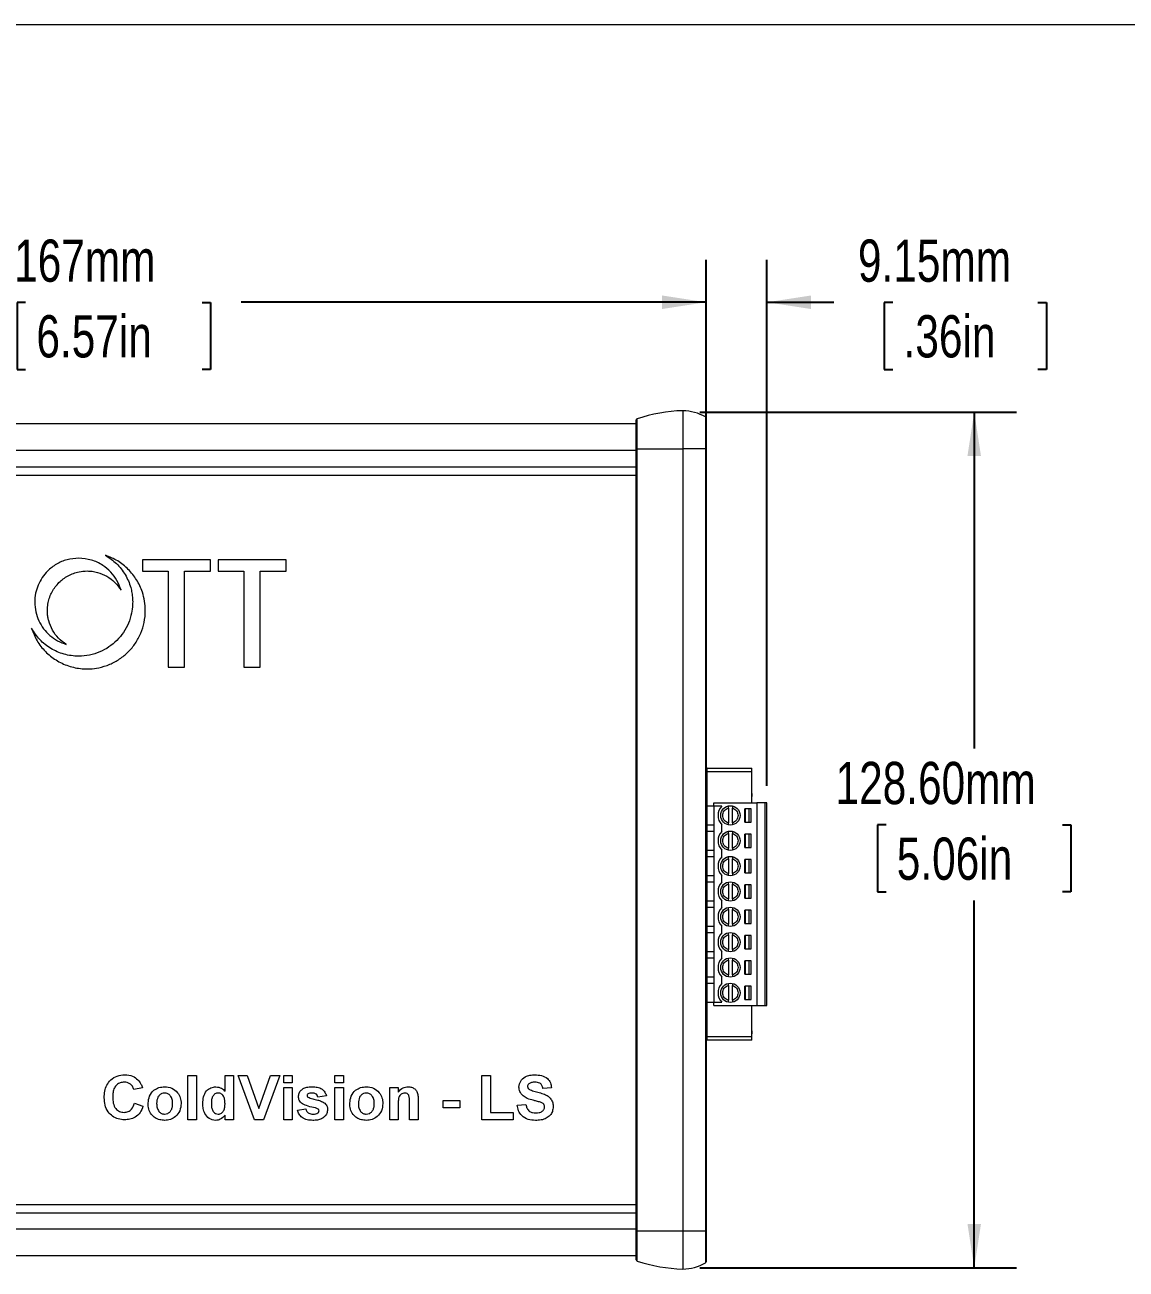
# Model space of a CAD drawing. Header units: millimetres. Extents: x 6 to 425, y 6 to 273.
# Drawn here: x 202.6 to 285.3, y 179.6 to 273.1 of the extents above; entities that cross this region are included whole.
import ezdxf

# ---------------------------------------------------------------- set-up
doc = ezdxf.new("R2010")
doc.units = ezdxf.units.MM
doc.layers.add('BORDER', color=179, linetype='Continuous', lineweight=15)
doc.layers.add('ITAR', color=7, linetype='Continuous')
doc.styles.add('SLDTEXTSTYLE0', font='TXT', dxfattribs={"width": 0.75})
doc.dimstyles.new('SLDDIMSTYLE0', dxfattribs={"dimtxt": 3.175, "dimasz": 3.302, "dimexe": 0, "dimexo": 0.0625, "dimgap": 0.79375, "dimtad": 0, "dimtih": 1, "dimtoh": 1, "dimlfac": 2, "dimrnd": 1e-09, "dimzin": 4, "dimdsep": 46, "dimtxsty": 'SLDTEXTSTYLE0', "dimsah": 1, "dimcen": 0.09, "dimadec": 0, "dimazin": 1, "dimtfac": 1, "dimtofl": 0, "dimtmove": 0, "dimatfit": 3, "dimfxl": 1, "dimfrac": 2, "dimtolj": 1, "dimtzin": 12, "dimarcsym": 0})
doc.dimstyles.new('SLDDIMSTYLE1', dxfattribs={"dimtxt": 3.175, "dimasz": 3.302, "dimexe": 0, "dimexo": 0.0625, "dimgap": 0.79375, "dimtad": 0, "dimtih": 1, "dimtoh": 1, "dimlfac": 2, "dimrnd": 1e-09, "dimzin": 12, "dimdsep": 46, "dimtxsty": 'SLDTEXTSTYLE0', "dimsah": 1, "dimcen": 0.09, "dimadec": 0, "dimazin": 3, "dimtfac": 1, "dimtofl": 0, "dimtmove": 0, "dimatfit": 3, "dimfxl": 1, "dimfrac": 2, "dimtolj": 1, "dimtzin": 12, "dimarcsym": 0})
doc.dimstyles.new('SLDDIMSTYLE3', dxfattribs={"dimtxt": 3.175, "dimasz": 3.302, "dimexe": 0, "dimexo": 0.0625, "dimgap": 0.79375, "dimtad": 0, "dimtih": 1, "dimtoh": 1, "dimlfac": 2, "dimrnd": 1e-09, "dimzin": 12, "dimdsep": 46, "dimtxsty": 'SLDTEXTSTYLE0', "dimsah": 1, "dimcen": 0.09, "dimadec": 0, "dimazin": 3, "dimtfac": 1, "dimtmove": 0, "dimatfit": 0, "dimfxl": 1, "dimfrac": 2, "dimtolj": 1, "dimtzin": 12, "dimarcsym": 0})

# ---------------------------------------------------------------- blocks, each defined once
blk = doc.blocks.new('_D_5')
at = {"layer": 'ITAR'}
for p, q in [((170.24, 242.464), (170.24, 255.392)), ((253.74, 242.464), (253.74, 255.392)), ((170.24, 252.217), (199.671, 252.217)), ((202.616, 252.193), (201.971, 252.193)), ((201.971, 252.193), (201.971, 247.153)), ((215.866, 252.193), (216.511, 252.193)), ((216.511, 252.193), (216.511, 247.153)), ((253.74, 252.217), (218.811, 252.217)), ((201.971, 247.153), (202.616, 247.153)), ((216.511, 247.153), (215.866, 247.153))]:
    blk.add_line(p, q, dxfattribs=at)
for points in [[(170.24, 252.217), (173.542, 251.709), (173.542, 252.725)], [(253.74, 252.217), (250.438, 252.725), (250.438, 251.709)]]:
    blk.add_solid(points, dxfattribs=at)
at = {"layer": 'ITAR', "char_height": 3.175, "attachment_point": 1, "style": 'SLDTEXTSTYLE0'}
for s, insert in [('167mm', (201.753, 256.931)), ('6.57in', (203.422, 251.246))]:
    blk.add_mtext(s, dxfattribs=dict(at, insert=insert))
blk = doc.blocks.new('_D_6')
at = {"layer": 'ITAR'}
for p, q in [((253.74, 242.464), (253.74, 255.392)), ((258.313, 215.883), (258.313, 255.392)), ((253.74, 252.217), (247.39, 252.217)), ((258.313, 252.217), (263.332, 252.217)), ((267.771, 252.193), (267.126, 252.193)), ((267.126, 252.193), (267.126, 247.153)), ((278.675, 252.193), (279.32, 252.193)), ((279.32, 252.193), (279.32, 247.153)), ((267.126, 247.153), (267.771, 247.153)), ((279.32, 247.153), (278.675, 247.153))]:
    blk.add_line(p, q, dxfattribs=at)
for points in [[(253.74, 252.217), (250.438, 252.725), (250.438, 251.709)], [(258.313, 252.217), (261.615, 251.709), (261.615, 252.725)]]:
    blk.add_solid(points, dxfattribs=at)
at = {"layer": 'ITAR', "char_height": 3.175, "attachment_point": 1, "style": 'SLDTEXTSTYLE0'}
for s, insert in [('9.15mm', (265.149, 256.931)), ('.36in', (268.577, 251.246))]:
    blk.add_mtext(s, dxfattribs=dict(at, insert=insert))
blk = doc.blocks.new('_D_7')
at = {"layer": 'ITAR'}
for p, q in [((253.26, 243.969), (277.061, 243.969)), ((273.886, 243.969), (273.886, 218.679)), ((267.261, 212.945), (266.616, 212.945)), ((266.616, 212.945), (266.616, 207.905)), ((280.511, 212.945), (281.156, 212.945)), ((281.156, 212.945), (281.156, 207.905)), ((266.616, 207.905), (267.261, 207.905)), ((281.156, 207.905), (280.511, 207.905)), ((273.886, 179.669), (273.886, 207.26)), ((253.26, 179.669), (277.061, 179.669))]:
    blk.add_line(p, q, dxfattribs=at)
for points in [[(273.886, 243.969), (273.378, 240.667), (274.394, 240.667)], [(273.886, 179.669), (274.394, 182.971), (273.378, 182.971)]]:
    blk.add_solid(points, dxfattribs=at)
at = {"layer": 'ITAR', "char_height": 3.175, "attachment_point": 1, "style": 'SLDTEXTSTYLE0'}
for s, insert in [('128.60mm', (263.466, 217.683)), ('5.06in', (268.067, 211.997))]:
    blk.add_mtext(s, dxfattribs=dict(at, insert=insert))

msp = doc.modelspace()

# ---------------------------------------------------------------- linework, layer by layer
at = {"color": 7, "linetype": 'Continuous', "lineweight": 15}
for p, q in [((251.9869, 244.0691), (251.9869, 241.1942)), ((251.9927, 244.0691), (251.9927, 241.1942)), ((248.5589, 241.1942), (248.5589, 243.4668)), ((253.6893, 243.5985), (253.6893, 241.1942)), ((248.4898, 243.0692), (175.4898, 243.0692)), ((248.4898, 241.1942), (248.5589, 241.1942)), ((248.4898, 182.4442), (248.4898, 241.1942)), ((248.5589, 241.1942), (251.9869, 241.1942)), ((248.5589, 182.4442), (248.5589, 241.1942)), ((251.9869, 241.1942), (251.9869, 182.4442)), ((251.9927, 241.1942), (251.9869, 241.1942)), ((251.9927, 241.1942), (251.9927, 182.4442)), ((253.6893, 241.1942), (251.9927, 241.1942)), ((253.6893, 241.1942), (253.6893, 182.4442)), ((253.7398, 241.1942), (253.6893, 241.1942)), ((253.7398, 241.1942), (253.7398, 182.4442)), ((248.4898, 239.8367), (175.4898, 239.8367)), ((248.4898, 239.2017), (175.4898, 239.2017)), ((211.3848, 232.8517), (211.3848, 232.0227)), ((216.4963, 232.8517), (211.3848, 232.8517)), ((216.4963, 232.0227), (216.4963, 232.8517)), ((217.0775, 232.8517), (217.0775, 232.0227)), ((222.189, 232.8517), (217.0775, 232.8517)), ((222.189, 232.0227), (222.189, 232.8517)), ((211.3848, 232.0227), (213.3143, 232.0227)), ((213.3143, 232.0227), (213.3143, 224.8034)), ((214.5555, 224.8034), (214.5555, 232.0227)), ((214.5555, 232.0227), (216.4963, 232.0227)), ((217.0775, 232.0227), (219.0071, 232.0227)), ((219.0071, 232.0227), (219.0071, 224.8034)), ((220.2477, 224.8034), (220.2477, 232.0227)), ((220.2477, 232.0227), (222.189, 232.0227)), ((213.3143, 224.8034), (214.5555, 224.8034)), ((219.0071, 224.8034), (220.2477, 224.8034)), ((253.8133, 217.2107), (253.7398, 217.2107)), ((253.8133, 217.2132), (257.1883, 217.2132)), ((253.8133, 217.2132), (253.8133, 217.2107)), ((253.8133, 196.7757), (253.8133, 217.2107)), ((253.8133, 216.9632), (257.1883, 216.9632)), ((257.1883, 216.9632), (257.1883, 217.2132)), ((257.1883, 214.6132), (257.1883, 216.9632)), ((254.3133, 214.3632), (253.8133, 214.3632)), ((254.3133, 214.3632), (254.3133, 214.6132)), ((254.3133, 214.6132), (257.5633, 214.6132)), ((254.9133, 214.3632), (254.3133, 214.3632)), ((254.3133, 214.3632), (254.3133, 199.6232)), ((255.4133, 214.2158), (255.4133, 213.1056)), ((255.7133, 213.1056), (255.7133, 214.2158)), ((257.1383, 214.1607), (256.6383, 214.1607)), ((256.6383, 213.1607), (256.6383, 214.1607)), ((256.6883, 213.1607), (256.6883, 214.1607)), ((256.9883, 213.1607), (256.9883, 214.1607)), ((257.1383, 213.1607), (257.1383, 214.1607)), ((257.5633, 214.6132), (257.5633, 199.3732)), ((258.1883, 214.6132), (257.5633, 214.6132)), ((258.1883, 199.3732), (258.1883, 214.6132)), ((258.3133, 214.6132), (258.1883, 214.6132)), ((258.3133, 199.3732), (258.3133, 214.6132)), ((256.6383, 213.1607), (257.1383, 213.1607)), ((253.8133, 212.9582), (254.3133, 212.9582)), ((254.3133, 212.4582), (253.8133, 212.4582)), ((254.9133, 212.4582), (254.9133, 212.9582)), ((255.4133, 212.3108), (255.4133, 211.2006)), ((255.7133, 211.2006), (255.7133, 212.3108)), ((257.1383, 212.2557), (256.6383, 212.2557)), ((256.6383, 211.2557), (256.6383, 212.2557)), ((256.6883, 211.2557), (256.6883, 212.2557)), ((256.9883, 211.2557), (256.9883, 212.2557)), ((257.1383, 211.2557), (257.1383, 212.2557)), ((253.8133, 211.0532), (254.3133, 211.0532)), ((254.3133, 210.5532), (253.8133, 210.5532)), ((254.9133, 210.5532), (254.9133, 211.0532)), ((255.4133, 210.4058), (255.4133, 209.2956)), ((255.7133, 209.2956), (255.7133, 210.4058)), ((256.6383, 211.2557), (257.1383, 211.2557)), ((257.1383, 210.3507), (256.6383, 210.3507)), ((256.6383, 209.3507), (256.6383, 210.3507)), ((256.6883, 209.3507), (256.6883, 210.3507)), ((256.9883, 209.3507), (256.9883, 210.3507)), ((257.1383, 209.3507), (257.1383, 210.3507)), ((253.8133, 209.1482), (254.3133, 209.1482)), ((254.3133, 208.6482), (253.8133, 208.6482)), ((254.9133, 208.6482), (254.9133, 209.1482)), ((255.4133, 208.5008), (255.4133, 207.3906)), ((255.7133, 207.3906), (255.7133, 208.5008)), ((256.6383, 209.3507), (257.1383, 209.3507)), ((257.1383, 208.4457), (256.6383, 208.4457)), ((256.6383, 207.4457), (256.6383, 208.4457)), ((256.6883, 207.4457), (256.6883, 208.4457)), ((256.9883, 207.4457), (256.9883, 208.4457)), ((257.1383, 207.4457), (257.1383, 208.4457)), ((253.8133, 207.2432), (254.3133, 207.2432)), ((254.3133, 206.7432), (253.8133, 206.7432)), ((254.9133, 206.7432), (254.9133, 207.2432)), ((256.6383, 207.4457), (257.1383, 207.4457)), ((255.4133, 206.5958), (255.4133, 205.4856)), ((255.7133, 205.4856), (255.7133, 206.5958)), ((257.1383, 206.5407), (256.6383, 206.5407)), ((256.6383, 205.5407), (256.6383, 206.5407)), ((256.6883, 205.5407), (256.6883, 206.5407)), ((256.9883, 205.5407), (256.9883, 206.5407)), ((257.1383, 205.5407), (257.1383, 206.5407)), ((253.8133, 205.3382), (254.3133, 205.3382)), ((254.3133, 204.8382), (253.8133, 204.8382)), ((254.9133, 204.8382), (254.9133, 205.3382)), ((256.6383, 205.5407), (257.1383, 205.5407)), ((255.4133, 204.6908), (255.4133, 203.5806)), ((255.7133, 203.5806), (255.7133, 204.6908)), ((257.1383, 204.6357), (256.6383, 204.6357)), ((256.6383, 203.6357), (256.6383, 204.6357)), ((256.6883, 203.6357), (256.6883, 204.6357)), ((256.9883, 203.6357), (256.9883, 204.6357)), ((257.1383, 203.6357), (257.1383, 204.6357)), ((253.8133, 203.4332), (254.3133, 203.4332)), ((254.3133, 202.9332), (253.8133, 202.9332)), ((254.9133, 202.9332), (254.9133, 203.4332)), ((256.6383, 203.6357), (257.1383, 203.6357)), ((255.4133, 202.7858), (255.4133, 201.6756)), ((255.7133, 201.6756), (255.7133, 202.7858)), ((257.1383, 202.7307), (256.6383, 202.7307)), ((256.6383, 201.7307), (256.6383, 202.7307)), ((256.6883, 201.7307), (256.6883, 202.7307)), ((256.9883, 201.7307), (256.9883, 202.7307)), ((257.1383, 201.7307), (257.1383, 202.7307)), ((253.8133, 201.5282), (254.3133, 201.5282)), ((254.3133, 201.0282), (253.8133, 201.0282)), ((254.9133, 201.0282), (254.9133, 201.5282)), ((256.6383, 201.7307), (257.1383, 201.7307)), ((255.4133, 200.8808), (255.4133, 199.7706)), ((255.7133, 199.7706), (255.7133, 200.8808)), ((256.6383, 199.8257), (256.6383, 200.8257)), ((257.1383, 200.8257), (256.6383, 200.8257)), ((256.6883, 199.8257), (256.6883, 200.8257)), ((256.9883, 199.8257), (256.9883, 200.8257)), ((257.1383, 199.8257), (257.1383, 200.8257)), ((253.8133, 199.6232), (254.3133, 199.6232)), ((254.3133, 199.3732), (254.3133, 199.6232)), ((254.3133, 199.6232), (254.9133, 199.6232)), ((254.3133, 199.3732), (257.5633, 199.3732)), ((256.6383, 199.8257), (257.1383, 199.8257)), ((257.1883, 197.0232), (257.1883, 199.3732)), ((257.5633, 199.3732), (258.1883, 199.3732)), ((258.1883, 199.3732), (258.3133, 199.3732)), ((253.8133, 196.7757), (253.7398, 196.7757)), ((257.1883, 197.0232), (253.8133, 197.0232)), ((253.8133, 196.7757), (253.8133, 196.7732)), ((257.1883, 196.7732), (253.8133, 196.7732)), ((257.1883, 196.7732), (257.1883, 197.0232)), ((214.8125, 194.1255), (215.4546, 194.1255)), ((214.8125, 190.7867), (214.8125, 194.1255)), ((215.4546, 194.1255), (215.4546, 190.7867)), ((217.5949, 192.9357), (217.5949, 194.1255)), ((217.5949, 194.1255), (218.237, 194.1255)), ((218.237, 194.1255), (218.237, 190.7867)), ((219.8141, 190.7867), (218.5794, 194.1255)), ((218.5794, 194.1255), (219.2576, 194.1255)), ((219.2576, 194.1255), (220.1418, 191.6428)), ((220.1418, 191.6428), (221.0227, 194.1255)), ((221.7042, 194.1255), (220.4742, 190.7867)), ((221.0227, 194.1255), (221.7042, 194.1255)), ((222.0038, 194.1255), (222.6459, 194.1255)), ((222.0038, 193.569), (222.0038, 194.1255)), ((222.6459, 193.569), (222.0038, 193.569)), ((222.6459, 194.1255), (222.6459, 193.569)), ((225.8563, 193.569), (225.8563, 194.1255)), ((225.8563, 194.1255), (226.4984, 194.1255)), ((226.4984, 193.569), (225.8563, 193.569)), ((226.4984, 194.1255), (226.4984, 193.569)), ((236.9001, 194.1255), (237.5422, 194.1255)), ((236.9001, 190.7867), (236.9001, 194.1255)), ((237.5422, 194.1255), (237.5422, 191.3432)), ((211.3881, 193.1838), (210.746, 193.0554)), ((222.0038, 190.7867), (222.0038, 193.2266)), ((222.0038, 193.2266), (222.6459, 193.2266)), ((222.6459, 193.2266), (222.6459, 190.7867)), ((225.8563, 193.2266), (226.4984, 193.2266)), ((225.8563, 190.7867), (225.8563, 193.2266)), ((226.4984, 193.2266), (226.4984, 190.7867)), ((229.9656, 190.7867), (229.9656, 193.2266)), ((229.9656, 193.2266), (230.6077, 193.2266)), ((230.6077, 193.2266), (230.6077, 192.8748)), ((242.1223, 193.1838), (241.4803, 193.141)), ((210.7888, 192.028), (211.4309, 191.814)), ((225.2142, 192.5845), (224.5722, 192.4989)), ((230.6077, 191.8976), (230.6077, 190.7867)), ((231.4638, 190.7867), (231.4638, 192.0388)), ((232.1059, 192.2956), (232.1059, 190.7867)), ((233.9893, 191.6856), (233.9893, 192.2421)), ((233.9893, 192.2421), (235.2307, 192.2421)), ((235.2307, 191.6856), (233.9893, 191.6856)), ((235.2307, 192.2421), (235.2307, 191.6856)), ((239.554, 191.8996), (240.1961, 191.9424)), ((215.4546, 190.7867), (214.8125, 190.7867)), ((217.5949, 190.7867), (217.5949, 191.1392)), ((218.237, 190.7867), (217.5949, 190.7867)), ((220.4742, 190.7867), (219.8141, 190.7867)), ((222.6459, 190.7867), (222.0038, 190.7867)), ((223.0312, 191.5144), (223.6732, 191.6)), ((226.4984, 190.7867), (225.8563, 190.7867)), ((230.6077, 190.7867), (229.9656, 190.7867)), ((232.1059, 190.7867), (231.4638, 190.7867)), ((239.2544, 190.7867), (236.9001, 190.7867)), ((237.5422, 191.3432), (239.2544, 191.3432)), ((239.2544, 191.3432), (239.2544, 190.7867)), ((175.4898, 184.4367), (248.4898, 184.4367)), ((175.4898, 183.8017), (248.4898, 183.8017)), ((248.4898, 182.4442), (248.5589, 182.4442)), ((248.5589, 182.4442), (251.9869, 182.4442)), ((248.5589, 180.1715), (248.5589, 182.4442)), ((251.9869, 182.4442), (251.9927, 182.4442)), ((251.9869, 182.4442), (251.9869, 179.5693)), ((251.9927, 182.4442), (251.9927, 179.5693)), ((251.9927, 182.4442), (253.6893, 182.4442)), ((253.6893, 182.4442), (253.6893, 180.0399)), ((253.6893, 182.4442), (253.7398, 182.4442)), ((248.4898, 180.5692), (175.4898, 180.5692))]:
    msp.add_line(p, q, dxfattribs=at)
at = {"color": 8, "linetype": 'Continuous', "lineweight": 15}
for p, q in [((248.4898, 241.0753), (175.4898, 241.0753)), ((248.4898, 182.5631), (175.4898, 182.5631))]:
    msp.add_line(p, q, dxfattribs=at)
at = {"color": 7, "linetype": 'Continuous', "lineweight": 15}
for centre in [(255.5633, 213.6607), (255.5633, 211.7557), (255.5633, 209.8507), (255.5633, 207.9457), (255.5633, 206.0407), (255.5633, 204.1357), (255.5633, 202.2307), (255.5633, 200.3257)]:
    msp.add_circle(centre, 0.725, dxfattribs=at)
for centre, radius, start, end in [((252.4148, 231.5764), 12.5, 91.961721, 107.967149), ((251.9903, 243.9692), 0.1, 88.679382, 91.961721), ((251.9098, 240.4769), 3.5932, 60.314741, 88.679382), ((248.5898, 243.3717), 0.1, 107.967149, 180), ((253.6398, 243.5116), 0.1, 0, 60.314741), ((255.6731, 213.6607), 1.0348, 137.24338, 222.75662), ((255.6731, 211.7557), 1.0348, 137.24338, 222.75662), ((255.6731, 209.8507), 1.0348, 137.24338, 222.75662), ((255.6731, 207.9457), 1.0348, 137.24338, 222.75662), ((255.6731, 206.0407), 1.0348, 137.24338, 222.75662), ((255.6731, 204.1357), 1.0348, 137.24338, 222.75662), ((255.6731, 202.2307), 1.0348, 137.24338, 222.75662), ((255.6731, 200.3257), 1.0348, 137.24338, 222.75662), ((248.5898, 180.2667), 0.1, 180, 252.032851), ((252.4148, 192.062), 12.5, 252.032851, 268.038279), ((251.9903, 179.6692), 0.1, 268.038279, 271.320618), ((251.9098, 183.1615), 3.5932, 271.320618, 299.685259), ((253.6398, 180.1268), 0.1, 299.685259, 0)]:
    msp.add_arc(centre, radius, start, end, dxfattribs=at)
for points, knots in [([(248.4898, 241.1942), (248.4898, 241.4681), (248.4898, 241.8895), (248.4898, 242.3965), (248.4898, 242.7453), (248.4898, 243.0264), (248.4898, 243.2979), (248.4898, 243.3426), (248.4898, 243.3717)], [0, 0, 0, 0, 0.2394568, 0.3683607, 0.5, 0.6316393, 0.7605432, 1, 1, 1, 1]), ([(253.7398, 243.5116), (253.7398, 243.4807), (253.7398, 243.4331), (253.7398, 243.1441), (253.7398, 242.845), (253.7398, 242.4737), (253.7398, 241.9342), (253.7398, 241.4857), (253.7398, 241.1942)], [0, 0, 0, 0, 0.2394568, 0.3683607, 0.5, 0.6316393, 0.7605432, 1, 1, 1, 1]), ([(203.0495, 227.7214), (203.1765, 227.4001), (203.4291, 226.7612), (204.0767, 225.9504), (204.8769, 225.3018), (205.6608, 224.9301), (206.3344, 224.7478), (206.8795, 224.6695), (207.4765, 224.6604), (208.1777, 224.7487), (208.9377, 224.9845), (209.6888, 225.3924), (210.3427, 225.932), (210.8824, 226.5857), (211.2905, 227.3368), (211.5487, 228.1684), (211.6308, 228.9908), (211.5693, 229.757), (211.3749, 230.5462), (210.9849, 231.3772), (210.3477, 232.1738), (209.5505, 232.8215), (208.9211, 233.0788), (208.6047, 233.2082)], [0, 0, 0, 0, 0.0577446, 0.1148248, 0.1718818, 0.229545, 0.2589245, 0.2888366, 0.3217853, 0.3588869, 0.4070895, 0.4544866, 0.5015369, 0.5485857, 0.5959786, 0.6441752, 0.693848, 0.7337949, 0.7726952, 0.8298221, 0.8863367, 0.9428565, 1, 1, 1, 1]), ([(208.6047, 233.2082), (208.8965, 233.0115), (209.48, 232.6183), (210.1305, 231.7666), (210.4671, 230.9872), (210.6047, 230.3728), (210.6568, 229.9379), (210.6612, 229.4309), (210.5817, 228.8002), (210.3633, 228.0968), (209.9856, 227.4015), (209.486, 226.7962), (208.8807, 226.2967), (208.1854, 225.919), (207.4157, 225.68), (206.6864, 225.6071), (206.0404, 225.6515), (205.3229, 225.8011), (204.4934, 226.164), (203.6364, 226.8289), (203.2452, 227.4238), (203.0495, 227.7214)], [0, 0, 0, 0, 0.0702547, 0.1404819, 0.2116574, 0.2389437, 0.2666781, 0.2994417, 0.3404976, 0.3938407, 0.4462965, 0.4983716, 0.5504463, 0.6029007, 0.6562409, 0.711209, 0.7489869, 0.7858734, 0.857866, 0.9289088, 1, 1, 1, 1]), ([(206.6009, 232.984), (206.3046, 232.9612), (205.722, 232.9165), (204.9185, 232.5643), (204.296, 232.086), (203.8443, 231.538), (203.5367, 230.9719), (203.3421, 230.345), (203.2736, 229.6607), (203.3507, 228.9561), (203.5831, 228.2769), (203.9478, 227.673), (204.4279, 227.1645), (205.0025, 226.755), (205.4426, 226.5945), (205.664, 226.5138)], [0, 0, 0, 0, 0.0941736, 0.1852019, 0.2749898, 0.3423478, 0.4101976, 0.4791954, 0.5503023, 0.6280405, 0.7033685, 0.7774893, 0.8512013, 0.9251327, 1, 1, 1, 1]), ([(209.78, 230.5794), (209.6897, 230.8302), (209.5103, 231.3284), (209.0264, 231.966), (208.3838, 232.5044), (207.5605, 232.9034), (206.9244, 232.9568), (206.6009, 232.984)], [0, 0, 0, 0, 0.1865227, 0.3705702, 0.5543604, 0.7733143, 1, 1, 1, 1]), ([(205.664, 226.5138), (205.4619, 226.6598), (205.0577, 226.9519), (204.6098, 227.5651), (204.3786, 228.1211), (204.2841, 228.558), (204.2482, 228.8684), (204.2455, 229.2349), (204.3154, 229.7905), (204.5683, 230.4836), (205.0916, 231.1827), (205.7908, 231.706), (206.532, 231.9765), (207.1582, 232.0388), (207.6234, 232.008), (208.1335, 231.9054), (208.7257, 231.656), (209.3434, 231.1981), (209.6345, 230.7856), (209.78, 230.5794)], [0, 0, 0, 0, 0.06918828, 0.1384362, 0.20866566, 0.23558663, 0.26294286, 0.29572335, 0.33760389, 0.41868733, 0.49833854, 0.57798846, 0.65906664, 0.71513664, 0.75240335, 0.78881077, 0.85988023, 0.92996237, 1, 1, 1, 1]), ([(257.1883, 215.3095), (257.1883, 215.2941), (257.1883, 215.2065), (257.1883, 215.1147), (257.1883, 215.0952), (257.1883, 215.0857)], [0, 0, 0, 0, 0.0988358, 0.5623296, 1, 1, 1, 1]), ([(255.4133, 213.1056), (255.356, 213.1269), (255.2381, 213.1708), (255.0983, 213.3052), (255.0083, 213.4744), (254.9786, 213.6607), (255.0083, 213.847), (255.0983, 214.0161), (255.2381, 214.1506), (255.356, 214.1944), (255.4133, 214.2158)], [0, 0, 0, 0, 0.121604, 0.25, 0.378396, 0.5, 0.621604, 0.75, 0.878396, 1, 1, 1, 1]), ([(255.4133, 214.2158), (255.4133, 214.2336), (255.4133, 214.2691), (255.4133, 214.3162), (255.4133, 214.3509), (255.4133, 214.3678), (255.4133, 214.3694), (255.4133, 214.37)], [0, 0, 0, 0, 0.2229454, 0.4460765, 0.6643942, 0.8769328, 1, 1, 1, 1]), ([(255.7133, 214.37), (255.7133, 214.3684), (255.7133, 214.3651), (255.7133, 214.3396), (255.7133, 214.3018), (255.7133, 214.2583), (255.7133, 214.2285), (255.7133, 214.2158)], [0, 0, 0, 0, 0.20797884, 0.41589885, 0.62553133, 0.83954219, 1, 1, 1, 1]), ([(255.7133, 214.2158), (255.7706, 214.1944), (255.8884, 214.1506), (256.0283, 214.0161), (256.1183, 213.847), (256.148, 213.6607), (256.1183, 213.4744), (256.0283, 213.3052), (255.8884, 213.1708), (255.7706, 213.1269), (255.7133, 213.1056)], [0, 0, 0, 0, 0.121604, 0.25, 0.378396, 0.5, 0.621604, 0.75, 0.878396, 1, 1, 1, 1]), ([(255.4133, 211.2006), (255.356, 211.2219), (255.2381, 211.2658), (255.0983, 211.4002), (255.0083, 211.5694), (254.9786, 211.7557), (255.0083, 211.942), (255.0983, 212.1111), (255.2381, 212.2456), (255.356, 212.2894), (255.4133, 212.3108)], [0, 0, 0, 0, 0.121604, 0.25, 0.378396, 0.5, 0.621604, 0.75, 0.878396, 1, 1, 1, 1]), ([(255.4133, 212.9514), (255.4133, 212.953), (255.4133, 212.9563), (255.4133, 212.9818), (255.4133, 213.0195), (255.4133, 213.0631), (255.4133, 213.0929), (255.4133, 213.1056)], [0, 0, 0, 0, 0.2079788, 0.4158989, 0.6255313, 0.8395422, 1, 1, 1, 1]), ([(255.4133, 212.3108), (255.4133, 212.3286), (255.4133, 212.3641), (255.4133, 212.4112), (255.4133, 212.4459), (255.4133, 212.4628), (255.4133, 212.4644), (255.4133, 212.465)], [0, 0, 0, 0, 0.2229454, 0.4460765, 0.6643942, 0.8769328, 1, 1, 1, 1]), ([(255.7133, 213.1056), (255.7133, 213.0878), (255.7133, 213.0523), (255.7133, 213.0052), (255.7133, 212.9705), (255.7133, 212.9536), (255.7133, 212.952), (255.7133, 212.9514)], [0, 0, 0, 0, 0.2229454, 0.4460765, 0.6643942, 0.8769328, 1, 1, 1, 1]), ([(255.7133, 212.465), (255.7133, 212.4634), (255.7133, 212.4601), (255.7133, 212.4346), (255.7133, 212.3968), (255.7133, 212.3533), (255.7133, 212.3235), (255.7133, 212.3108)], [0, 0, 0, 0, 0.2079788, 0.4158989, 0.6255313, 0.8395422, 1, 1, 1, 1]), ([(255.7133, 212.3108), (255.7706, 212.2894), (255.8884, 212.2456), (256.0283, 212.1111), (256.1183, 211.942), (256.148, 211.7557), (256.1183, 211.5694), (256.0283, 211.4002), (255.8884, 211.2658), (255.7706, 211.2219), (255.7133, 211.2006)], [0, 0, 0, 0, 0.121604, 0.25, 0.378396, 0.5, 0.621604, 0.75, 0.878396, 1, 1, 1, 1]), ([(255.4133, 209.2956), (255.356, 209.3169), (255.2381, 209.3608), (255.0983, 209.4952), (255.0083, 209.6644), (254.9786, 209.8507), (255.0083, 210.037), (255.0983, 210.2061), (255.2381, 210.3406), (255.356, 210.3844), (255.4133, 210.4058)], [0, 0, 0, 0, 0.121604, 0.25, 0.378396, 0.5, 0.621604, 0.75, 0.878396, 1, 1, 1, 1]), ([(255.4133, 211.0464), (255.4133, 211.048), (255.4133, 211.0513), (255.4133, 211.0768), (255.4133, 211.1145), (255.4133, 211.1581), (255.4133, 211.1879), (255.4133, 211.2006)], [0, 0, 0, 0, 0.2079788, 0.4158989, 0.6255313, 0.8395422, 1, 1, 1, 1]), ([(255.4133, 210.4058), (255.4133, 210.4236), (255.4133, 210.4591), (255.4133, 210.5062), (255.4133, 210.5409), (255.4133, 210.5578), (255.4133, 210.5594), (255.4133, 210.56)], [0, 0, 0, 0, 0.2229454, 0.4460765, 0.6643942, 0.8769328, 1, 1, 1, 1]), ([(255.7133, 211.2006), (255.7133, 211.1828), (255.7133, 211.1473), (255.7133, 211.1002), (255.7133, 211.0655), (255.7133, 211.0486), (255.7133, 211.047), (255.7133, 211.0464)], [0, 0, 0, 0, 0.2229454, 0.4460765, 0.6643942, 0.8769328, 1, 1, 1, 1]), ([(255.7133, 210.56), (255.7133, 210.5584), (255.7133, 210.5551), (255.7133, 210.5296), (255.7133, 210.4918), (255.7133, 210.4483), (255.7133, 210.4185), (255.7133, 210.4058)], [0, 0, 0, 0, 0.2079788, 0.4158989, 0.6255313, 0.8395422, 1, 1, 1, 1]), ([(255.7133, 210.4058), (255.7706, 210.3844), (255.8884, 210.3406), (256.0283, 210.2061), (256.1183, 210.037), (256.148, 209.8507), (256.1183, 209.6644), (256.0283, 209.4952), (255.8884, 209.3608), (255.7706, 209.3169), (255.7133, 209.2956)], [0, 0, 0, 0, 0.12160397, 0.25, 0.37839603, 0.5, 0.62160397, 0.75, 0.87839603, 1, 1, 1, 1]), ([(255.4133, 207.3906), (255.356, 207.4119), (255.2381, 207.4558), (255.0983, 207.5902), (255.0083, 207.7594), (254.9786, 207.9457), (255.0083, 208.132), (255.0983, 208.3011), (255.2381, 208.4356), (255.356, 208.4794), (255.4133, 208.5008)], [0, 0, 0, 0, 0.121604, 0.25, 0.378396, 0.5, 0.621604, 0.75, 0.878396, 1, 1, 1, 1]), ([(255.4133, 209.1414), (255.4133, 209.143), (255.4133, 209.1463), (255.4133, 209.1718), (255.4133, 209.2095), (255.4133, 209.2531), (255.4133, 209.2829), (255.4133, 209.2956)], [0, 0, 0, 0, 0.2079788, 0.4158989, 0.6255313, 0.8395422, 1, 1, 1, 1]), ([(255.4133, 208.5008), (255.4133, 208.5186), (255.4133, 208.5541), (255.4133, 208.6012), (255.4133, 208.6359), (255.4133, 208.6528), (255.4133, 208.6544), (255.4133, 208.655)], [0, 0, 0, 0, 0.2229454, 0.4460765, 0.6643942, 0.8769328, 1, 1, 1, 1]), ([(255.7133, 209.2956), (255.7133, 209.2778), (255.7133, 209.2423), (255.7133, 209.1952), (255.7133, 209.1605), (255.7133, 209.1436), (255.7133, 209.142), (255.7133, 209.1414)], [0, 0, 0, 0, 0.22294543, 0.44607654, 0.66439415, 0.87693277, 1, 1, 1, 1]), ([(255.7133, 208.655), (255.7133, 208.6534), (255.7133, 208.6501), (255.7133, 208.6246), (255.7133, 208.5868), (255.7133, 208.5433), (255.7133, 208.5135), (255.7133, 208.5008)], [0, 0, 0, 0, 0.2079788, 0.4158989, 0.6255313, 0.8395422, 1, 1, 1, 1]), ([(255.7133, 208.5008), (255.7706, 208.4794), (255.8884, 208.4356), (256.0283, 208.3011), (256.1183, 208.132), (256.148, 207.9457), (256.1183, 207.7594), (256.0283, 207.5902), (255.8884, 207.4558), (255.7706, 207.4119), (255.7133, 207.3906)], [0, 0, 0, 0, 0.121604, 0.25, 0.378396, 0.5, 0.621604, 0.75, 0.878396, 1, 1, 1, 1]), ([(255.4133, 207.2364), (255.4133, 207.238), (255.4133, 207.2413), (255.4133, 207.2668), (255.4133, 207.3045), (255.4133, 207.3481), (255.4133, 207.3779), (255.4133, 207.3906)], [0, 0, 0, 0, 0.20797884, 0.41589885, 0.62553133, 0.83954219, 1, 1, 1, 1]), ([(255.4133, 206.5958), (255.4133, 206.6136), (255.4133, 206.6491), (255.4133, 206.6962), (255.4133, 206.7309), (255.4133, 206.7478), (255.4133, 206.7494), (255.4133, 206.75)], [0, 0, 0, 0, 0.22294543, 0.44607654, 0.66439415, 0.87693277, 1, 1, 1, 1]), ([(255.7133, 207.3906), (255.7133, 207.3728), (255.7133, 207.3373), (255.7133, 207.2902), (255.7133, 207.2555), (255.7133, 207.2386), (255.7133, 207.237), (255.7133, 207.2364)], [0, 0, 0, 0, 0.2229454, 0.4460765, 0.6643942, 0.8769328, 1, 1, 1, 1]), ([(255.7133, 206.75), (255.7133, 206.7484), (255.7133, 206.7451), (255.7133, 206.7196), (255.7133, 206.6818), (255.7133, 206.6383), (255.7133, 206.6085), (255.7133, 206.5958)], [0, 0, 0, 0, 0.20797884, 0.41589885, 0.62553133, 0.83954219, 1, 1, 1, 1]), ([(255.4133, 205.4856), (255.356, 205.5069), (255.2381, 205.5508), (255.0983, 205.6852), (255.0083, 205.8544), (254.9786, 206.0407), (255.0083, 206.227), (255.0983, 206.3961), (255.2381, 206.5306), (255.356, 206.5744), (255.4133, 206.5958)], [0, 0, 0, 0, 0.121604, 0.25, 0.378396, 0.5, 0.621604, 0.75, 0.878396, 1, 1, 1, 1]), ([(255.7133, 206.5958), (255.7706, 206.5744), (255.8884, 206.5306), (256.0283, 206.3961), (256.1183, 206.227), (256.148, 206.0407), (256.1183, 205.8544), (256.0283, 205.6852), (255.8884, 205.5508), (255.7706, 205.5069), (255.7133, 205.4856)], [0, 0, 0, 0, 0.121604, 0.25, 0.378396, 0.5, 0.621604, 0.75, 0.878396, 1, 1, 1, 1]), ([(255.4133, 205.3314), (255.4133, 205.333), (255.4133, 205.3363), (255.4133, 205.3618), (255.4133, 205.3995), (255.4133, 205.4431), (255.4133, 205.4729), (255.4133, 205.4856)], [0, 0, 0, 0, 0.2079788, 0.4158989, 0.6255313, 0.8395422, 1, 1, 1, 1]), ([(255.4133, 204.6908), (255.4133, 204.7086), (255.4133, 204.7441), (255.4133, 204.7912), (255.4133, 204.8259), (255.4133, 204.8428), (255.4133, 204.8444), (255.4133, 204.845)], [0, 0, 0, 0, 0.2229454, 0.4460765, 0.6643942, 0.8769328, 1, 1, 1, 1]), ([(255.7133, 205.4856), (255.7133, 205.4678), (255.7133, 205.4323), (255.7133, 205.3852), (255.7133, 205.3505), (255.7133, 205.3336), (255.7133, 205.332), (255.7133, 205.3314)], [0, 0, 0, 0, 0.22294543, 0.44607654, 0.66439415, 0.87693277, 1, 1, 1, 1]), ([(255.7133, 204.845), (255.7133, 204.8434), (255.7133, 204.8401), (255.7133, 204.8146), (255.7133, 204.7768), (255.7133, 204.7333), (255.7133, 204.7035), (255.7133, 204.6908)], [0, 0, 0, 0, 0.2079788, 0.4158989, 0.6255313, 0.8395422, 1, 1, 1, 1]), ([(255.4133, 203.5806), (255.356, 203.6019), (255.2381, 203.6458), (255.0983, 203.7802), (255.0083, 203.9494), (254.9786, 204.1357), (255.0083, 204.322), (255.0983, 204.4911), (255.2381, 204.6256), (255.356, 204.6694), (255.4133, 204.6908)], [0, 0, 0, 0, 0.121604, 0.25, 0.378396, 0.5, 0.621604, 0.75, 0.878396, 1, 1, 1, 1]), ([(255.7133, 204.6908), (255.7706, 204.6694), (255.8884, 204.6256), (256.0283, 204.4911), (256.1183, 204.322), (256.148, 204.1357), (256.1183, 203.9494), (256.0283, 203.7802), (255.8884, 203.6458), (255.7706, 203.6019), (255.7133, 203.5806)], [0, 0, 0, 0, 0.121604, 0.25, 0.378396, 0.5, 0.621604, 0.75, 0.878396, 1, 1, 1, 1]), ([(255.4133, 203.4264), (255.4133, 203.428), (255.4133, 203.4313), (255.4133, 203.4568), (255.4133, 203.4945), (255.4133, 203.5381), (255.4133, 203.5679), (255.4133, 203.5806)], [0, 0, 0, 0, 0.20797884, 0.41589885, 0.62553133, 0.83954219, 1, 1, 1, 1]), ([(255.4133, 202.7858), (255.4133, 202.8036), (255.4133, 202.8391), (255.4133, 202.8862), (255.4133, 202.9209), (255.4133, 202.9378), (255.4133, 202.9394), (255.4133, 202.94)], [0, 0, 0, 0, 0.2229454, 0.4460765, 0.6643942, 0.8769328, 1, 1, 1, 1]), ([(255.7133, 203.5806), (255.7133, 203.5628), (255.7133, 203.5273), (255.7133, 203.4802), (255.7133, 203.4455), (255.7133, 203.4286), (255.7133, 203.427), (255.7133, 203.4264)], [0, 0, 0, 0, 0.2229454, 0.4460765, 0.6643942, 0.8769328, 1, 1, 1, 1]), ([(255.7133, 202.94), (255.7133, 202.9384), (255.7133, 202.9351), (255.7133, 202.9096), (255.7133, 202.8718), (255.7133, 202.8283), (255.7133, 202.7985), (255.7133, 202.7858)], [0, 0, 0, 0, 0.20797884, 0.41589885, 0.62553133, 0.83954219, 1, 1, 1, 1]), ([(255.4133, 201.6756), (255.356, 201.6969), (255.2381, 201.7408), (255.0983, 201.8752), (255.0083, 202.0444), (254.9786, 202.2307), (255.0083, 202.417), (255.0983, 202.5861), (255.2381, 202.7206), (255.356, 202.7644), (255.4133, 202.7858)], [0, 0, 0, 0, 0.121604, 0.25, 0.378396, 0.5, 0.621604, 0.75, 0.878396, 1, 1, 1, 1]), ([(255.7133, 202.7858), (255.7706, 202.7644), (255.8884, 202.7206), (256.0283, 202.5861), (256.1183, 202.417), (256.148, 202.2307), (256.1183, 202.0444), (256.0283, 201.8752), (255.8884, 201.7408), (255.7706, 201.6969), (255.7133, 201.6756)], [0, 0, 0, 0, 0.121604, 0.25, 0.378396, 0.5, 0.621604, 0.75, 0.878396, 1, 1, 1, 1]), ([(255.4133, 201.5214), (255.4133, 201.523), (255.4133, 201.5263), (255.4133, 201.5518), (255.4133, 201.5895), (255.4133, 201.6331), (255.4133, 201.6629), (255.4133, 201.6756)], [0, 0, 0, 0, 0.2079788, 0.4158989, 0.6255313, 0.8395422, 1, 1, 1, 1]), ([(255.4133, 200.8808), (255.4133, 200.8986), (255.4133, 200.9341), (255.4133, 200.9812), (255.4133, 201.0159), (255.4133, 201.0328), (255.4133, 201.0344), (255.4133, 201.035)], [0, 0, 0, 0, 0.22294543, 0.44607654, 0.66439415, 0.87693277, 1, 1, 1, 1]), ([(255.7133, 201.6756), (255.7133, 201.6578), (255.7133, 201.6223), (255.7133, 201.5752), (255.7133, 201.5405), (255.7133, 201.5236), (255.7133, 201.522), (255.7133, 201.5214)], [0, 0, 0, 0, 0.2229454, 0.4460765, 0.6643942, 0.8769328, 1, 1, 1, 1]), ([(255.7133, 201.035), (255.7133, 201.0334), (255.7133, 201.0301), (255.7133, 201.0046), (255.7133, 200.9668), (255.7133, 200.9233), (255.7133, 200.8935), (255.7133, 200.8808)], [0, 0, 0, 0, 0.20797884, 0.41589885, 0.62553133, 0.83954219, 1, 1, 1, 1]), ([(255.4133, 199.7706), (255.356, 199.7919), (255.2381, 199.8358), (255.0983, 199.9702), (255.0083, 200.1394), (254.9786, 200.3257), (255.0083, 200.512), (255.0983, 200.6811), (255.2381, 200.8156), (255.356, 200.8594), (255.4133, 200.8808)], [0, 0, 0, 0, 0.121604, 0.25, 0.378396, 0.5, 0.621604, 0.75, 0.878396, 1, 1, 1, 1]), ([(255.7133, 200.8808), (255.7706, 200.8594), (255.8884, 200.8156), (256.0283, 200.6811), (256.1183, 200.512), (256.148, 200.3257), (256.1183, 200.1394), (256.0283, 199.9702), (255.8884, 199.8358), (255.7706, 199.7919), (255.7133, 199.7706)], [0, 0, 0, 0, 0.121604, 0.25, 0.378396, 0.5, 0.621604, 0.75, 0.878396, 1, 1, 1, 1]), ([(255.4133, 199.6164), (255.4133, 199.618), (255.4133, 199.6213), (255.4133, 199.6468), (255.4133, 199.6845), (255.4133, 199.7281), (255.4133, 199.7579), (255.4133, 199.7706)], [0, 0, 0, 0, 0.2079788, 0.4158989, 0.6255313, 0.8395422, 1, 1, 1, 1]), ([(255.7133, 199.7706), (255.7133, 199.7528), (255.7133, 199.7173), (255.7133, 199.6702), (255.7133, 199.6355), (255.7133, 199.6186), (255.7133, 199.617), (255.7133, 199.6164)], [0, 0, 0, 0, 0.2229454, 0.4460765, 0.6643942, 0.8769328, 1, 1, 1, 1]), ([(257.1883, 197.4745), (257.1883, 197.4591), (257.1883, 197.3715), (257.1883, 197.2797), (257.1883, 197.2602), (257.1883, 197.2507)], [0, 0, 0, 0, 0.0988358, 0.5623296, 1, 1, 1, 1]), ([(208.5202, 192.4487), (208.5273, 192.6114), (208.5416, 192.9366), (208.6954, 193.4073), (209.0087, 193.8255), (209.489, 194.1236), (209.8734, 194.1534), (210.0658, 194.1683)], [0, 0, 0, 0, 0.187198, 0.3740662, 0.5606495, 0.7800647, 1, 1, 1, 1]), ([(210.021, 193.6118), (209.9212, 193.6042), (209.7217, 193.5889), (209.4572, 193.4321), (209.2616, 193.1768), (209.1741, 192.8485), (209.1662, 192.6146), (209.1622, 192.4976)], [0, 0, 0, 0, 0.1866445, 0.37297, 0.5592231, 0.779346, 1, 1, 1, 1]), ([(210.746, 193.0554), (210.7165, 193.144), (210.6573, 193.3212), (210.4608, 193.5017), (210.24, 193.5988), (210.094, 193.6075), (210.021, 193.6118)], [0, 0, 0, 0, 0.27983, 0.559275, 0.7794932, 1, 1, 1, 1]), ([(210.0658, 194.1683), (210.2707, 194.1531), (210.6366, 194.1259), (210.9239, 193.9018), (211.0504, 193.8031)], [0, 0, 0, 0, 0.5599441, 1, 1, 1, 1]), ([(211.0504, 193.8031), (211.1352, 193.6992), (211.2869, 193.5134), (211.3571, 193.2847), (211.3881, 193.1838)], [0, 0, 0, 0, 0.558975, 1, 1, 1, 1]), ([(239.6824, 193.246), (239.7081, 193.4041), (239.7595, 193.7202), (240.1121, 194.0271), (240.4999, 194.152), (240.7481, 194.1629), (240.8723, 194.1683)], [0, 0, 0, 0, 0.2788696, 0.5575706, 0.7785562, 1, 1, 1, 1]), ([(240.8803, 193.6118), (240.7906, 193.609), (240.6306, 193.604), (240.4909, 193.5272), (240.4295, 193.4935)], [0, 0, 0, 0, 0.5605438, 1, 1, 1, 1]), ([(240.8723, 194.1683), (241.0401, 194.1612), (241.3746, 194.1469), (241.8093, 193.9379), (242.0746, 193.5785), (242.1064, 193.3154), (242.1223, 193.1838)], [0, 0, 0, 0, 0.2810154, 0.5601088, 0.7798251, 1, 1, 1, 1]), ([(241.4803, 193.141), (241.4631, 193.2194), (241.4289, 193.3755), (241.2674, 193.5464), (241.0676, 193.6047), (240.9428, 193.6094), (240.8803, 193.6118)], [0, 0, 0, 0, 0.2806248, 0.5585051, 0.7788976, 1, 1, 1, 1]), ([(211.8162, 192.0408), (211.839, 192.2228), (211.8847, 192.5863), (212.2027, 193.0098), (212.6254, 193.235), (212.9121, 193.2579), (213.0555, 193.2694)], [0, 0, 0, 0, 0.2799548, 0.5591387, 0.7793936, 1, 1, 1, 1]), ([(213.0589, 192.7985), (212.9891, 192.7917), (212.8496, 192.778), (212.6743, 192.655), (212.4872, 192.4121), (212.4702, 192.1737), (212.4583, 192.0066)], [0, 0, 0, 0, 0.1869853, 0.3738779, 0.5610219, 1, 1, 1, 1]), ([(213.0555, 193.2694), (213.2417, 193.2509), (213.6138, 193.214), (214.0295, 192.873), (214.2668, 192.4511), (214.2882, 192.1593), (214.2989, 192.0133)], [0, 0, 0, 0, 0.2798118, 0.5591055, 0.779363, 1, 1, 1, 1]), ([(213.6568, 192.0113), (213.6519, 192.1152), (213.6422, 192.3225), (213.5145, 192.5889), (213.304, 192.7688), (213.1405, 192.7886), (213.0589, 192.7985)], [0, 0, 0, 0, 0.281033, 0.5605396, 0.7804131, 1, 1, 1, 1]), ([(215.9255, 192.016), (215.9335, 192.1845), (215.9493, 192.5204), (216.1627, 192.9524), (216.5175, 193.2267), (216.7823, 193.2552), (216.9147, 193.2694)], [0, 0, 0, 0, 0.2810492, 0.5603405, 0.7801623, 1, 1, 1, 1]), ([(217.0812, 192.7985), (217.0388, 192.7956), (216.954, 192.7897), (216.7995, 192.7151), (216.6526, 192.5531), (216.5772, 192.3061), (216.5708, 192.1373), (216.5676, 192.0528)], [0, 0, 0, 0, 0.125176, 0.2503432, 0.4992026, 0.7492515, 1, 1, 1, 1]), ([(216.9147, 193.2694), (217.0626, 193.248), (217.3275, 193.2096), (217.513, 193.0196), (217.5949, 192.9357)], [0, 0, 0, 0, 0.5582542, 1, 1, 1, 1]), ([(217.5949, 191.9893), (217.5923, 192.0789), (217.587, 192.258), (217.5351, 192.4809), (217.4379, 192.6336), (217.3394, 192.7269), (217.2162, 192.7884), (217.1262, 192.7952), (217.0812, 192.7985)], [0, 0, 0, 0, 0.2504414, 0.5002761, 0.625268, 0.7502524, 0.8750755, 1, 1, 1, 1]), ([(223.1168, 192.5277), (223.1258, 192.6165), (223.1438, 192.7942), (223.303, 193.0176), (223.5349, 193.182), (223.8271, 193.2584), (224.0353, 193.2657), (224.1394, 193.2694)], [0, 0, 0, 0, 0.1862854, 0.3726162, 0.5590634, 0.7793264, 1, 1, 1, 1]), ([(223.8257, 192.729), (223.8044, 192.7093), (223.7663, 192.6742), (223.7611, 192.6231), (223.7589, 192.6006)], [0, 0, 0, 0, 0.5594113, 1, 1, 1, 1]), ([(223.7589, 192.6006), (223.763, 192.575), (223.7704, 192.5291), (223.8055, 192.4993), (223.8211, 192.4862)], [0, 0, 0, 0, 0.5582742, 1, 1, 1, 1]), ([(224.1561, 192.7985), (224.0915, 192.7982), (223.9762, 192.7975), (223.8716, 192.7499), (223.8257, 192.729)], [0, 0, 0, 0, 0.560929, 1, 1, 1, 1]), ([(224.1394, 193.2694), (224.2696, 193.2651), (224.5291, 193.2565), (224.8811, 193.1307), (225.1141, 192.8758), (225.1808, 192.6817), (225.2142, 192.5845)], [0, 0, 0, 0, 0.2808241, 0.5599355, 0.7796913, 1, 1, 1, 1]), ([(224.5722, 192.4989), (224.5557, 192.549), (224.5229, 192.6489), (224.3779, 192.7834), (224.2403, 192.7928), (224.1561, 192.7985)], [0, 0, 0, 0, 0.2808892, 0.560634, 1, 1, 1, 1]), ([(226.9693, 192.0408), (226.9921, 192.2228), (227.0377, 192.5863), (227.3557, 193.0098), (227.7785, 193.235), (228.0652, 193.2579), (228.2086, 193.2694)], [0, 0, 0, 0, 0.2799548, 0.5591387, 0.7793936, 1, 1, 1, 1]), ([(228.2119, 192.7985), (228.1422, 192.7917), (228.0027, 192.778), (227.8274, 192.655), (227.6403, 192.4121), (227.6233, 192.1737), (227.6113, 192.0066)], [0, 0, 0, 0, 0.1869853, 0.3738779, 0.5610219, 1, 1, 1, 1]), ([(228.2086, 193.2694), (228.3948, 193.2509), (228.7668, 193.214), (229.1826, 192.873), (229.4199, 192.4511), (229.4413, 192.1593), (229.452, 192.0133)], [0, 0, 0, 0, 0.2798118, 0.5591055, 0.779363, 1, 1, 1, 1]), ([(228.8099, 192.0113), (228.805, 192.1152), (228.7952, 192.3225), (228.6676, 192.5889), (228.4571, 192.7688), (228.2936, 192.7886), (228.2119, 192.7985)], [0, 0, 0, 0, 0.281033, 0.5605396, 0.7804131, 1, 1, 1, 1]), ([(230.6077, 192.8748), (230.7209, 192.9992), (230.9233, 193.2216), (231.2191, 193.2548), (231.3494, 193.2694)], [0, 0, 0, 0, 0.5595335, 1, 1, 1, 1]), ([(231.0966, 192.7985), (231.048, 192.7942), (230.9508, 192.7856), (230.8198, 192.715), (230.7165, 192.6102), (230.6299, 192.4333), (230.6128, 192.1875), (230.6094, 191.9943), (230.6077, 191.8976)], [0, 0, 0, 0, 0.1248898, 0.2497535, 0.3746215, 0.4995412, 0.7494888, 1, 1, 1, 1]), ([(231.4638, 192.0388), (231.4692, 192.2002), (231.4759, 192.402), (231.3998, 192.632), (231.3237, 192.7272), (231.2169, 192.7892), (231.1367, 192.7954), (231.0966, 192.7985)], [0, 0, 0, 0, 0.500649, 0.6255888, 0.750365, 0.8750856, 1, 1, 1, 1]), ([(231.3494, 193.2694), (231.4377, 193.2623), (231.6142, 193.2482), (231.857, 193.1263), (232.0382, 192.9021), (232.1025, 192.6066), (232.1048, 192.3994), (232.1059, 192.2956)], [0, 0, 0, 0, 0.18689256, 0.37348382, 0.55936026, 0.77912599, 1, 1, 1, 1]), ([(239.9908, 192.5805), (239.8925, 192.687), (239.7167, 192.8773), (239.6929, 193.1332), (239.6824, 193.246)], [0, 0, 0, 0, 0.55926648, 1, 1, 1, 1]), ([(240.4295, 193.4935), (240.3957, 193.4625), (240.3353, 193.4072), (240.3278, 193.3264), (240.3245, 193.2908)], [0, 0, 0, 0, 0.5587579, 1, 1, 1, 1]), ([(240.3245, 193.2908), (240.3308, 193.2474), (240.342, 193.1696), (240.3985, 193.1159), (240.4235, 193.0922)], [0, 0, 0, 0, 0.5584796, 1, 1, 1, 1]), ([(240.4235, 193.0922), (240.5472, 193.0335), (240.7952, 192.9158), (241.2006, 192.8383), (241.5602, 192.7265), (241.8736, 192.5813), (242.0972, 192.3615), (242.2338, 192.077), (242.2451, 191.871), (242.2507, 191.7679)], [0, 0, 0, 0, 0.1662305, 0.3333378, 0.500373, 0.6254451, 0.7503201, 0.8749975, 1, 1, 1, 1]), ([(210.0431, 190.7867), (209.8847, 190.7976), (209.5682, 190.8194), (209.1349, 191.0363), (208.7756, 191.3941), (208.5511, 191.8898), (208.5305, 192.2623), (208.5202, 192.4487)], [0, 0, 0, 0, 0.1868143, 0.3733369, 0.5599786, 0.779685, 1, 1, 1, 1]), ([(209.1622, 192.4976), (209.1673, 192.3453), (209.1775, 192.042), (209.3321, 191.6317), (209.6567, 191.3791), (209.8968, 191.3552), (210.017, 191.3432)], [0, 0, 0, 0, 0.28134421, 0.56052591, 0.78008552, 1, 1, 1, 1]), ([(210.017, 191.3432), (210.1222, 191.3536), (210.3323, 191.3745), (210.6505, 191.6082), (210.7364, 191.8688), (210.7888, 192.028)], [0, 0, 0, 0, 0.2804733, 0.5604546, 1, 1, 1, 1]), ([(211.4309, 191.814), (211.3714, 191.648), (211.2525, 191.3165), (210.883, 190.9706), (210.4564, 190.8079), (210.181, 190.7938), (210.0431, 190.7867)], [0, 0, 0, 0, 0.28019197, 0.55923489, 0.77941516, 1, 1, 1, 1]), ([(213.0595, 190.7439), (212.9334, 190.7541), (212.681, 190.7744), (212.3276, 190.9272), (212.0231, 191.1976), (211.8408, 191.5944), (211.8244, 191.8918), (211.8162, 192.0408)], [0, 0, 0, 0, 0.1869029, 0.3738101, 0.5601951, 0.7797201, 1, 1, 1, 1]), ([(212.4583, 192.0066), (212.4631, 191.9022), (212.4727, 191.6938), (212.6006, 191.4256), (212.8123, 191.2447), (212.9767, 191.2247), (213.0589, 191.2147)], [0, 0, 0, 0, 0.2810154, 0.5604643, 0.7803935, 1, 1, 1, 1]), ([(213.0589, 191.2147), (213.1287, 191.2217), (213.2684, 191.2355), (213.4448, 191.3594), (213.5775, 191.5385), (213.6474, 191.7656), (213.6537, 191.9294), (213.6568, 192.0113)], [0, 0, 0, 0, 0.186365, 0.3726893, 0.5592828, 0.779377, 1, 1, 1, 1]), ([(214.2989, 192.0133), (214.2806, 191.8269), (214.244, 191.4545), (213.9148, 191.0304), (213.4983, 190.7791), (213.2059, 190.7556), (213.0595, 190.7439)], [0, 0, 0, 0, 0.2799239, 0.5593671, 0.7795157, 1, 1, 1, 1]), ([(216.8806, 190.7439), (216.7153, 190.7746), (216.3836, 190.8363), (216.0772, 191.2188), (215.9419, 191.6242), (215.931, 191.8853), (215.9255, 192.016)], [0, 0, 0, 0, 0.2778816, 0.5576042, 0.7785773, 1, 1, 1, 1]), ([(216.5676, 192.0528), (216.5682, 191.9409), (216.5694, 191.7414), (216.6397, 191.5553), (216.6706, 191.4736)], [0, 0, 0, 0, 0.5609425, 1, 1, 1, 1]), ([(217.0859, 191.2147), (217.1291, 191.2183), (217.2156, 191.2254), (217.3698, 191.3088), (217.512, 191.4792), (217.5858, 191.731), (217.5919, 191.9031), (217.5949, 191.9893)], [0, 0, 0, 0, 0.1250954, 0.2502051, 0.4992025, 0.7492654, 1, 1, 1, 1]), ([(223.4064, 191.9846), (223.3131, 192.0663), (223.1461, 192.2125), (223.1258, 192.4312), (223.1168, 192.5277)], [0, 0, 0, 0, 0.5586451, 1, 1, 1, 1]), ([(224.3963, 191.6756), (224.2053, 191.7149), (223.8648, 191.7851), (223.5463, 191.9237), (223.4064, 191.9846)], [0, 0, 0, 0, 0.5607046, 1, 1, 1, 1]), ([(223.8211, 192.4862), (223.941, 192.4417), (224.1813, 192.3526), (224.5309, 192.2836), (224.8484, 192.1879), (225.0188, 192.0799), (225.1039, 192.026)], [0, 0, 0, 0, 0.2795878, 0.5601181, 0.7804163, 1, 1, 1, 1]), ([(224.6116, 191.5926), (224.5736, 191.6136), (224.5055, 191.6512), (224.4297, 191.6681), (224.3963, 191.6756)], [0, 0, 0, 0, 0.5587423, 1, 1, 1, 1]), ([(225.1039, 192.026), (225.169, 191.9488), (225.2858, 191.8105), (225.2955, 191.6311), (225.2998, 191.5518)], [0, 0, 0, 0, 0.5580145, 1, 1, 1, 1]), ([(228.2126, 190.7439), (228.0864, 190.7541), (227.8341, 190.7744), (227.4807, 190.9272), (227.1762, 191.1976), (226.9939, 191.5944), (226.9775, 191.8918), (226.9693, 192.0408)], [0, 0, 0, 0, 0.1869029, 0.3738101, 0.5601951, 0.7797201, 1, 1, 1, 1]), ([(227.6113, 192.0066), (227.6162, 191.9022), (227.6258, 191.6938), (227.7537, 191.4256), (227.9654, 191.2447), (228.1298, 191.2247), (228.2119, 191.2147)], [0, 0, 0, 0, 0.2810154, 0.5604643, 0.7803935, 1, 1, 1, 1]), ([(228.2119, 191.2147), (228.2818, 191.2217), (228.4215, 191.2355), (228.5979, 191.3594), (228.7305, 191.5385), (228.8005, 191.7656), (228.8067, 191.9294), (228.8099, 192.0113)], [0, 0, 0, 0, 0.186365, 0.3726893, 0.5592828, 0.779377, 1, 1, 1, 1]), ([(229.452, 192.0133), (229.4336, 191.8269), (229.397, 191.4545), (229.0679, 191.0304), (228.6514, 190.7791), (228.3589, 190.7556), (228.2126, 190.7439)], [0, 0, 0, 0, 0.2799239, 0.5593671, 0.7795157, 1, 1, 1, 1]), ([(240.9224, 190.7439), (240.7346, 190.7535), (240.3604, 190.7726), (239.8886, 191.0448), (239.6304, 191.4646), (239.5795, 191.7544), (239.554, 191.8996)], [0, 0, 0, 0, 0.2807042, 0.5593506, 0.7793144, 1, 1, 1, 1]), ([(240.7539, 192.2528), (240.601, 192.291), (240.3284, 192.3593), (240.0938, 192.513), (239.9908, 192.5805)], [0, 0, 0, 0, 0.56075594, 1, 1, 1, 1]), ([(240.1961, 191.9424), (240.2197, 191.8431), (240.2668, 191.6452), (240.4541, 191.4168), (240.7003, 191.3133), (240.8599, 191.3047), (240.9398, 191.3004)], [0, 0, 0, 0, 0.2805595, 0.559195, 0.7792685, 1, 1, 1, 1]), ([(241.2957, 192.1076), (241.195, 192.1366), (241.0154, 192.1884), (240.8338, 192.2331), (240.7539, 192.2528)], [0, 0, 0, 0, 0.559956, 1, 1, 1, 1]), ([(242.2507, 191.7679), (242.238, 191.6504), (242.2125, 191.4155), (242.0227, 191.1063), (241.7228, 190.8744), (241.3377, 190.7594), (241.061, 190.7491), (240.9224, 190.7439)], [0, 0, 0, 0, 0.18639171, 0.37287611, 0.55927432, 0.77937454, 1, 1, 1, 1]), ([(240.9398, 191.3004), (241.0247, 191.3037), (241.1939, 191.3104), (241.4153, 191.4018), (241.5762, 191.5619), (241.5979, 191.6949), (241.6087, 191.7612)], [0, 0, 0, 0, 0.2812346, 0.5610061, 0.781112, 1, 1, 1, 1]), ([(241.6087, 191.7612), (241.6038, 191.8086), (241.594, 191.9034), (241.4783, 192.0368), (241.365, 192.0807), (241.2957, 192.1076)], [0, 0, 0, 0, 0.2797382, 0.5589799, 1, 1, 1, 1]), ([(216.6706, 191.4736), (216.729, 191.3922), (216.8334, 191.2469), (217.0087, 191.2246), (217.0859, 191.2147)], [0, 0, 0, 0, 0.5595426, 1, 1, 1, 1]), ([(217.5949, 191.1392), (217.4871, 191.0164), (217.2943, 190.7967), (217.0072, 190.7601), (216.8806, 190.7439)], [0, 0, 0, 0, 0.55893033, 1, 1, 1, 1]), ([(224.1949, 190.7439), (224.0528, 190.7503), (223.7691, 190.7632), (223.3997, 190.928), (223.1401, 191.1965), (223.0675, 191.4084), (223.0312, 191.5144)], [0, 0, 0, 0, 0.28065452, 0.56000965, 0.77995388, 1, 1, 1, 1]), ([(223.6732, 191.6), (223.6925, 191.5358), (223.731, 191.4078), (223.9146, 191.236), (224.089, 191.2228), (224.1956, 191.2147)], [0, 0, 0, 0, 0.2809893, 0.5607358, 1, 1, 1, 1]), ([(225.2998, 191.5518), (225.2891, 191.4562), (225.2676, 191.2647), (225.0917, 191.0271), (224.8447, 190.8475), (224.5317, 190.7565), (224.3073, 190.7481), (224.1949, 190.7439)], [0, 0, 0, 0, 0.1862029, 0.3726104, 0.5592328, 0.7793892, 1, 1, 1, 1]), ([(224.1956, 191.2147), (224.2701, 191.216), (224.403, 191.2181), (224.521, 191.278), (224.5728, 191.3044)], [0, 0, 0, 0, 0.5607475, 1, 1, 1, 1]), ([(224.5728, 191.3044), (224.6001, 191.3306), (224.6488, 191.3775), (224.655, 191.4442), (224.6578, 191.4736)], [0, 0, 0, 0, 0.55884421, 1, 1, 1, 1]), ([(224.6578, 191.4736), (224.6557, 191.4985), (224.6519, 191.543), (224.6239, 191.5775), (224.6116, 191.5926)], [0, 0, 0, 0, 0.5593187, 1, 1, 1, 1]), ([(248.4898, 180.2667), (248.4898, 180.2958), (248.4898, 180.3405), (248.4898, 180.612), (248.4898, 180.8931), (248.4898, 181.2419), (248.4898, 181.7489), (248.4898, 182.1703), (248.4898, 182.4442)], [0, 0, 0, 0, 0.2394568, 0.3683607, 0.5, 0.6316393, 0.7605432, 1, 1, 1, 1]), ([(253.7398, 182.4442), (253.7398, 182.1527), (253.7398, 181.7042), (253.7398, 181.1647), (253.7398, 180.7934), (253.7398, 180.4943), (253.7398, 180.2053), (253.7398, 180.1577), (253.7398, 180.1268)], [0, 0, 0, 0, 0.2394568, 0.3683607, 0.5, 0.6316393, 0.7605432, 1, 1, 1, 1])]:
    msp.add_open_spline(points, degree=3, knots=knots, dxfattribs=at)
at = {"layer": 'BORDER'}
msp.add_line((425.4455, 273.0577), (6.3455, 273.0577), dxfattribs=at)

# ---------------------------------------------------------------- dimensions: what is measured, and where the dimension line sits
at = {"layer": 'ITAR'}
for base, p1, p2, dimstyle, picture, middle in [((253.7398, 252.2174), (170.2398, 241.1942), (253.7398, 241.1942), 'SLDDIMSTYLE1', '_D_5', (209.2409, 252.2174)), ((258.3133, 252.2174), (253.7398, 241.1942), (258.3133, 214.6132), 'SLDDIMSTYLE3', '_D_6', (273.2229, 252.2174))]:
    dim = msp.add_linear_dim(base=base, p1=p1, p2=p2, dimstyle=dimstyle, dxfattribs=at)
    dim.commit()
    dim.dimension.update_dxf_attribs({"geometry": picture, "text_midpoint": middle, "dimtype": 160})
dim = msp.add_linear_dim(base=(273.8858, 179.6692), p1=(251.9903, 243.9692), p2=(251.9903, 179.6692), angle=90, dimstyle='SLDDIMSTYLE0', dxfattribs=at)
dim.commit()
dim.dimension.update_dxf_attribs({"geometry": '_D_7', "text_midpoint": (273.8858, 212.9691), "dimtype": 160})

doc.saveas('drawing.dxf')
